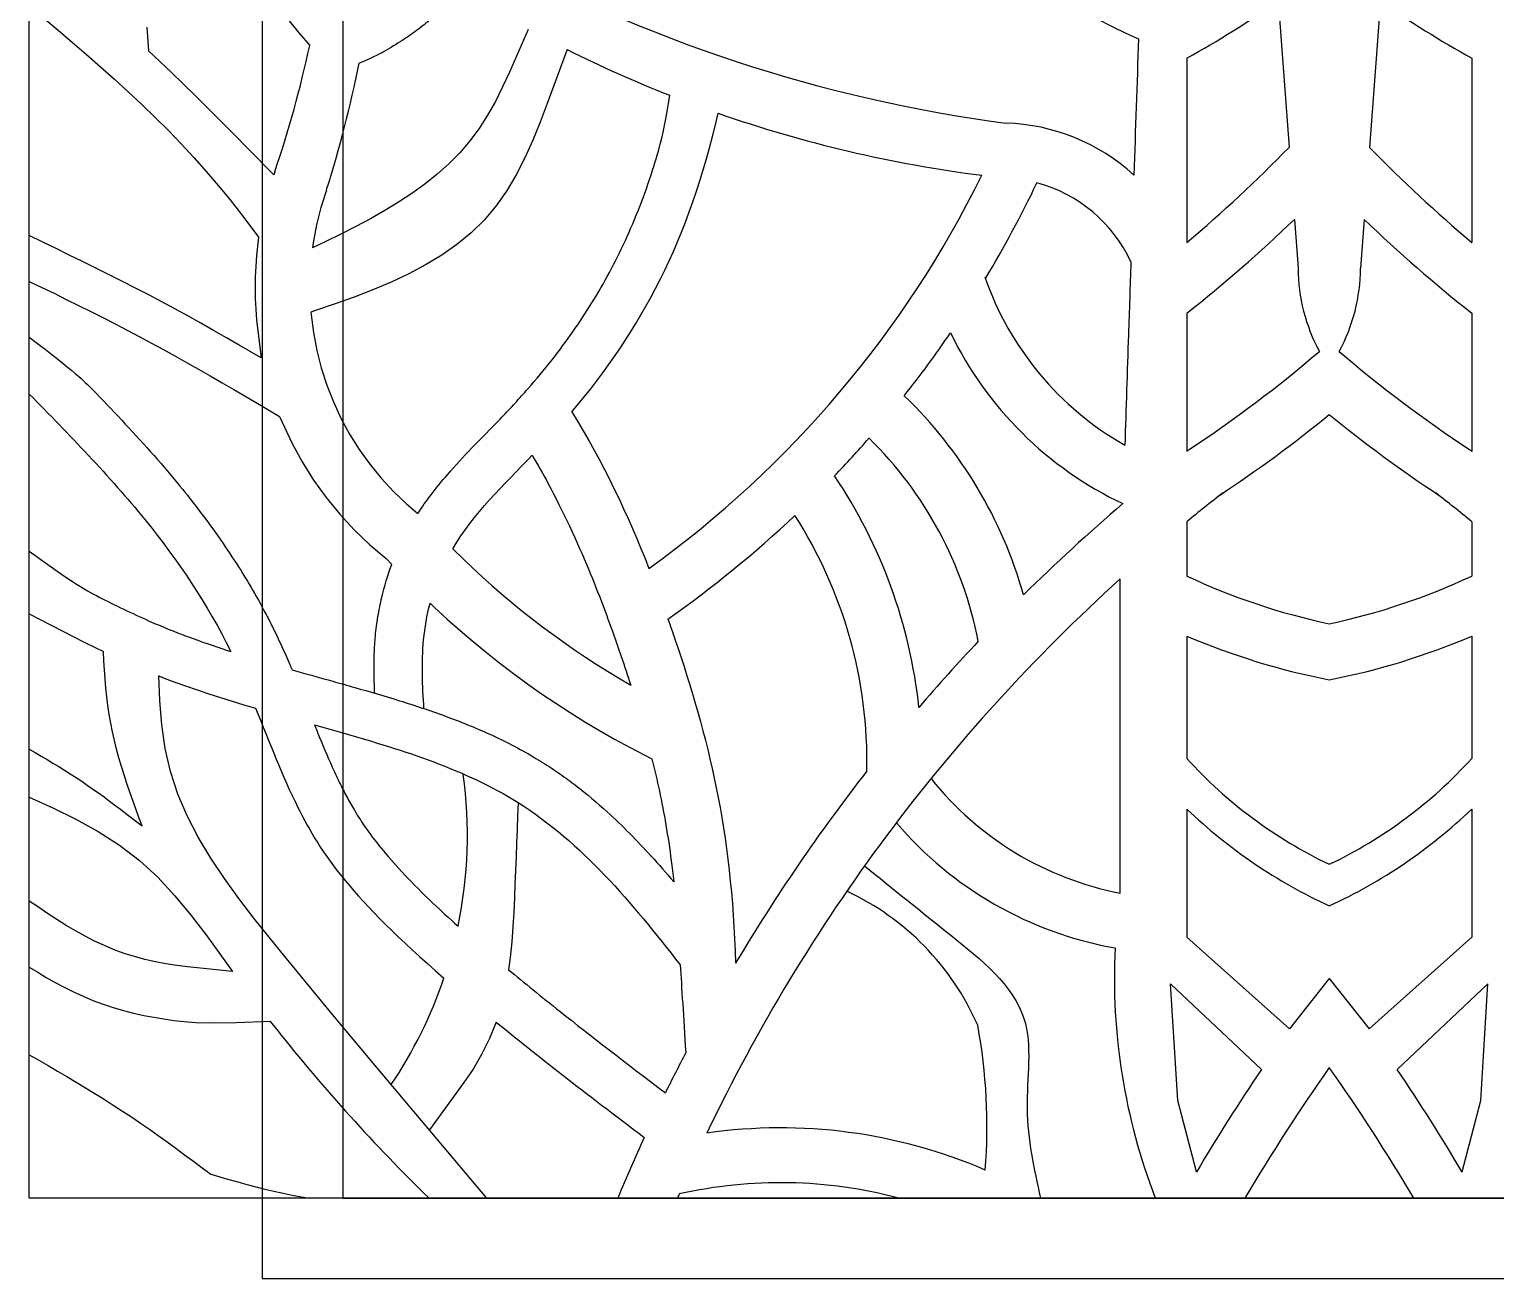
# Model space of a CAD drawing. Header units: millimetres. Extents: x 14385 to 129787, y 107826 to 186798.
# Drawn here: x 31256 to 32166, y 112191 to 112966 of the extents above; entities that cross this region are included whole.
import ezdxf

# ---------------------------------------------------------------- set-up
doc = ezdxf.new("R2010")
doc.units = ezdxf.units.MM
doc.header["$LTSCALE"] = 1000

msp = doc.modelspace()

# ---------------------------------------------------------------- linework, layer by layer
at = {"color": 251}
for p, q in [((31256, 112240.55), (31256, 115640.55)), ((32031.3, 112983.87), (32038.1, 112892.76)), ((32094.88, 112983.87), (32088.08, 112892.76)), ((32041.43, 112848.08), (32043.7, 112817.75)), ((32084.75, 112848.08), (32082.49, 112817.75)), ((31933.35, 112429.88), (31933.35, 112624.93)), ((31974.61, 112482.07), (31974.61, 112402.44)), ((32151.57, 112482.07), (32151.57, 112402.44)), ((32038.32, 112345.68), (31974.61, 112402.44)), ((32087.86, 112345.68), (32151.57, 112402.44)), ((31968.98, 112301.04), (31964.6, 112373.55)), ((31964.6, 112373.55), (32020.91, 112320.45)), ((32063.09, 112376.93), (32038.32, 112345.68)), ((32063.09, 112376.93), (32087.86, 112345.68)), ((32161.59, 112373.55), (32105.28, 112320.45)), ((32157.2, 112301.04), (32161.59, 112373.55)), ((31980.67, 112256.76), (31968.98, 112301.04)), ((32145.51, 112256.76), (32157.2, 112301.04)), ((32675.59, 112240.55), (31256, 112240.55)), ((31450.59, 112240.55), (32870.19, 112240.55))]:
    msp.add_line(p, q, dxfattribs=at)
at = {"color": 8}
msp.add_lwpolyline([(31400.59, 112190.55), (34050.59, 112190.55), (34050.59, 115690.55), (31400.59, 115690.55)], close=True, dxfattribs=at)
msp.add_lwpolyline([(32675.59, 112240.55), (32675.59, 115640.55), (31450.59, 115640.55), (31450.59, 112240.55), (32675.59, 112240.55)], dxfattribs=at)
at = {"color": 251}
for points in [[(31360.82, 113505.2), (31346.37, 113487.56), (31326.6, 113462.24), (31308.04, 113435.72), (31292.25, 113407.89), (31280.88, 113378.69), (31274.75, 113348.2), (31273.33, 113316.74), (31275.91, 113284.63), (31281.79, 113252.22), (31290.28, 113219.84), (31300.68, 113187.84), (31312.3, 113156.53), (31324.69, 113126.17), (31337.97, 113096.77), (31352.3, 113068.33), (31367.86, 113040.85), (31384.83, 113014.31), (31403.39, 112988.71), (31423.37, 112963.9), (31430.08, 112955.98)], [(31256, 112980.37), (31264.93, 112972.92), (31273.84, 112965.45), (31282.7, 112957.94), (31291.51, 112950.37), (31300.24, 112942.74), (31308.89, 112935.03), (31317.44, 112927.24), (31325.87, 112919.34), (31334.18, 112911.32), (31342.35, 112903.18), (31350.37, 112894.89), (31358.21, 112886.46), (31365.87, 112877.86), (31373.34, 112869.08), (31380.62, 112860.13), (31387.75, 112851.04), (31394.75, 112841.83), (31398.37, 112836.98)], [(31329.05, 112967.37), (31330, 112952.77), (31343.92, 112939.61), (31351.91, 112931.86), (31359.85, 112924.05), (31367.73, 112916.21), (31375.59, 112908.35), (31383.42, 112900.47), (31391.22, 112892.58), (31407.76, 112875.73)], [(31565.63, 112966.04), (31554.03, 112939.38), (31549.81, 112930.25), (31545.34, 112921.34), (31540.52, 112912.74), (31535.27, 112904.52), (31529.51, 112896.76), (31523.22, 112889.46), (31516.44, 112882.6), (31509.21, 112876.13), (31501.58, 112870.02), (31493.57, 112864.23), (31485.24, 112858.73), (31476.63, 112853.49), (31467.77, 112848.46), (31458.71, 112843.61), (31449.48, 112838.9), (31440.13, 112834.31), (31431.86, 112830.33)], [(31589.89, 112953.45), (31577.58, 112919.99), (31573.19, 112908.48), (31568.58, 112897.18), (31563.64, 112886.2), (31558.25, 112875.66), (31552.32, 112865.65), (31545.71, 112856.29), (31538.35, 112847.67), (31530.24, 112839.77), (31521.43, 112832.55), (31512.01, 112825.93), (31502.02, 112819.86), (31491.53, 112814.27), (31480.6, 112809.12), (31469.29, 112804.32), (31457.68, 112799.83), (31445.81, 112795.58), (31433.76, 112791.51), (31430.84, 112790.57)], [(31974.61, 112948.17), (31974.61, 112833.8)], [(32151.57, 112948.17), (32151.57, 112833.8)], [(31408.34, 112877.53), (31407.76, 112875.73)], [(31440.46, 112866.19), (31437.06, 112855.5), (31434.32, 112844.63), (31432.26, 112833.61), (31431.86, 112830.33)], [(31398.37, 112836.98), (31396.97, 112825.59), (31396.16, 112812.29), (31396.18, 112798.97), (31397.03, 112785.67), (31400.01, 112762.09), (31386.35, 112770.02), (31378.39, 112774.61), (31370.41, 112779.16), (31362.4, 112783.67), (31354.37, 112788.14), (31346.31, 112792.55), (31338.22, 112796.9), (31330.1, 112801.19), (31321.94, 112805.43), (31313.76, 112809.61), (31305.56, 112813.75), (31297.33, 112817.85), (31289.09, 112821.92), (31280.83, 112825.96), (31272.56, 112829.98), (31264.28, 112833.98), (31256, 112837.97)], [(31256, 112809.61), (31263.68, 112805.89), (31271.33, 112802.17), (31278.97, 112798.43), (31286.57, 112794.67), (31294.15, 112790.89), (31301.7, 112787.08), (31309.21, 112783.24), (31316.68, 112779.37), (31324.12, 112775.46), (31331.52, 112771.5), (31338.9, 112767.49), (31346.26, 112763.42), (31353.62, 112759.3), (31360.97, 112755.13), (31368.32, 112750.92), (31375.68, 112746.68), (31383.03, 112742.4), (31390.4, 112738.09), (31397.78, 112733.77), (31411.37, 112725.79), (31419.06, 112709.27), (31425.42, 112697.57), (31432.5, 112686.28), (31440.26, 112675.44), (31448.68, 112665.12), (31457.72, 112655.33), (31467.35, 112646.12), (31477.54, 112637.53)], [(31430.84, 112790.57), (31430.95, 112788.89), (31432.35, 112777.76), (31434.44, 112766.75), (31437.21, 112755.88), (31440.65, 112745.21), (31444.75, 112734.77), (31449.48, 112724.61), (31454.83, 112714.75), (31460.79, 112705.25), (31467.32, 112696.14), (31474.4, 112687.45), (31482.01, 112679.21), (31490.12, 112671.47), (31497.17, 112665.51)], [(31974.61, 112789.86), (31974.61, 112704.03)], [(32151.57, 112789.86), (32151.57, 112704.03)], [(31974.61, 112660.43), (31974.61, 112626.7)], [(32151.57, 112660.43), (32151.57, 112626.7)], [(31518.88, 112643.64), (31519.51, 112643.01), (31525.31, 112637.33), (31531.2, 112631.74), (31537.17, 112626.24), (31543.22, 112620.83), (31549.36, 112615.51), (31555.58, 112610.28), (31561.87, 112605.15), (31568.24, 112600.12), (31574.69, 112595.18), (31581.21, 112590.34), (31587.8, 112585.61), (31594.47, 112580.97), (31601.2, 112576.43), (31608, 112572), (31614.87, 112567.67), (31621.81, 112563.44), (31629.42, 112558.96)], [(31477.54, 112637.53), (31481.02, 112633.81)], [(31504.84, 112609.8), (31507.57, 112607.19), (31515.43, 112599.96), (31523.42, 112592.89), (31531.55, 112585.96), (31539.8, 112579.19), (31548.18, 112572.57), (31556.68, 112566.11), (31565.3, 112559.81), (31574.03, 112553.67), (31582.88, 112547.7), (31591.84, 112541.9), (31600.91, 112536.26), (31610.08, 112530.8), (31619.35, 112525.51), (31628.72, 112520.39), (31638.18, 112515.45), (31642.57, 112513.26)], [(31256, 112603.32), (31262.78, 112599.73), (31269.58, 112596.16), (31276.38, 112592.62), (31283.19, 112589.11), (31290.02, 112585.65), (31296.88, 112582.25), (31302.01, 112579.77)], [(31974.61, 112589.39), (31974.61, 112513.5)], [(32151.57, 112589.39), (32151.57, 112513.5)], [(31256, 112519.15), (31259.68, 112517.05), (31263.35, 112514.94), (31267.01, 112512.8), (31270.65, 112510.63), (31274.27, 112508.44), (31277.87, 112506.21), (31281.44, 112503.94), (31284.99, 112501.64), (31288.51, 112499.29), (31292.01, 112496.9), (31295.48, 112494.48), (31298.93, 112492.03), (31302.36, 112489.55), (31305.78, 112487.04), (31309.18, 112484.51), (31312.56, 112481.96), (31315.94, 112479.39), (31319.3, 112476.8), (31322.66, 112474.2), (31326.01, 112471.6), (31324.04, 112476.84), (31322.1, 112482.09), (31320.19, 112487.35), (31318.34, 112492.62), (31316.54, 112497.9), (31314.81, 112503.19), (31313.16, 112508.5), (31311.61, 112513.83), (31310.16, 112519.18), (31308.82, 112524.55), (31307.61, 112529.95), (31306.54, 112535.37), (31305.61, 112540.82), (31304.81, 112546.3), (31304.15, 112551.81), (31303.58, 112557.33), (31303.11, 112562.88), (31302.7, 112568.43), (31302.34, 112574), (31302.01, 112579.77)], [(31540.14, 112240.55), (31471.82, 112321.61), (31462.27, 112332.95), (31452.72, 112344.34), (31443.18, 112355.77), (31433.63, 112367.28), (31424.08, 112378.89), (31414.53, 112390.6), (31404.98, 112402.44), (31395.46, 112414.42), (31386.11, 112426.59), (31377.12, 112438.98), (31368.65, 112451.61), (31360.89, 112464.52), (31354.01, 112477.75), (31348.19, 112491.33), (31343.61, 112505.3), (31340.38, 112519.67), (31338.31, 112534.38), (31337.11, 112549.35), (31336.47, 112564.67), (31338.69, 112563.79), (31345.8, 112561.11), (31352.95, 112558.52), (31360.13, 112556.03), (31367.35, 112553.62), (31374.6, 112551.28), (31381.88, 112549.01), (31389.19, 112546.79), (31396.52, 112544.61)], [(31256, 112489.41), (31270.6, 112482.76), (31284.9, 112475.73), (31298.73, 112468.12), (31311.91, 112459.72), (31324.27, 112450.29), (31335.71, 112439.74), (31346.38, 112428.23), (31356.44, 112416.01), (31366.1, 112403.31), (31382.17, 112381.24), (31354.21, 112384.15), (31347.49, 112385.01), (31340.83, 112386.04), (31334.23, 112387.28), (31327.72, 112388.74), (31321.29, 112390.45), (31314.95, 112392.43), (31308.72, 112394.71), (31302.59, 112397.27), (31296.54, 112400.09), (31290.58, 112403.15), (31284.69, 112406.42), (31278.86, 112409.87), (31273.09, 112413.48), (31267.36, 112417.21), (31261.67, 112421.05), (31256, 112424.95)], [(31559.41, 112486.11), (31559.11, 112477.74), (31558.8, 112469.35), (31558.49, 112460.93), (31558.18, 112452.47), (31557.85, 112443.98), (31557.51, 112435.44), (31557.15, 112426.84), (31556.76, 112418.04), (31556.26, 112408.95), (31555.58, 112399.59), (31554.61, 112389.98), (31553.56, 112382.33)], [(31256, 112383.97), (31261.21, 112380.73), (31266.55, 112377.56), (31272.03, 112374.46), (31277.65, 112371.46), (31283.42, 112368.59), (31289.36, 112365.87), (31295.46, 112363.31), (31301.74, 112360.96), (31308.09, 112358.85), (31314.43, 112356.99), (31320.76, 112355.38), (31327.06, 112353.98), (31333.33, 112352.77), (31339.57, 112351.74), (31345.76, 112350.86), (31352, 112350.13), (31359.38, 112349.61), (31369.6, 112349.4), (31384.35, 112349.62), (31405.37, 112350.39), (31409.65, 112345.11)], [(31545.8, 112349.86), (31545.78, 112349.79), (31541.7, 112339.54), (31536.82, 112329.7), (31531.48, 112320.63), (31525.86, 112312.22), (31504.43, 112282.92)], [(31256, 112329.59), (31261.85, 112326.2), (31267.69, 112322.8), (31273.52, 112319.39), (31279.34, 112315.95), (31285.14, 112312.49), (31290.92, 112308.99), (31296.68, 112305.47), (31302.41, 112301.9), (31308.11, 112298.28), (31313.78, 112294.62), (31319.41, 112290.9), (31325, 112287.12), (31330.55, 112283.29), (31336.06, 112279.39), (31341.55, 112275.45), (31347, 112271.48), (31352.44, 112267.47), (31357.86, 112263.43), (31363.27, 112259.38), (31368.67, 112255.33)], [(31368.67, 112255.33), (31374.26, 112253.72), (31379.85, 112252.13), (31385.44, 112250.57), (31391.03, 112249.04), (31396.64, 112247.57), (31402.25, 112246.16), (31407.88, 112244.83), (31413.52, 112243.59), (31419.18, 112242.45), (31424.85, 112241.43), (31430.43, 112240.55)]]:
    msp.add_lwpolyline(points, dxfattribs=at)
for centre, radius, start, end in [((31981.38, 113816), 915.9, 240.99576, 262.53232), ((32052.59, 113214.6), 276.34, 229.67227, 247.00348), ((31707.9, 113434.61), 554.76, 298.73525, 305.65859), ((32418.28, 113434.61), 554.76, 234.34141, 241.26475), ((30729.75, 113107.87), 716.62, 341.25147, 347.76318), ((31948.86, 113674.57), 805.53, 243.53629, 248.50042), ((30716.38, 113094.62), 759.27, 342.52243, 348.63039), ((31948.86, 113674.57), 805.53, 250.77567, 262.76333), ((31858.25, 112783.9), 124.04, 47.68226, 88.106), ((31409.96, 113505.43), 877.46, 310.05415, 315.71426), ((32716.22, 113505.43), 877.46, 224.28574, 229.94585), ((31255.7, 113167.06), 659.64, 305.70988, 333.76448), ((31251.67, 113171.43), 697.97, 328.94244, 334.48638), ((31858.25, 112783.9), 89.97, 24.7929, 74.96894), ((31409.96, 113505.43), 911.52, 308.27675, 313.84969), ((32716.22, 113505.43), 911.52, 226.15031, 231.72325), ((32152.76, 112818.28), 109.07, 180.28001, 208.56464), ((31973.42, 112818.28), 109.07, 331.43536, 359.71999), ((32031.81, 112875.92), 193.37, 199.19618, 240.33656), ((31251.67, 113171.43), 697.97, 321.66856, 325.65235), ((32031.83, 112876.42), 226.57, 205.85298, 244.67051), ((31521.47, 113392.62), 824.16, 303.47833, 310.52266), ((32604.71, 113392.62), 824.16, 229.47734, 236.52167), ((31608.53, 112540.21), 275.11, 15.77342, 46.13044), ((31521.47, 113392.62), 858.23, 303.47833, 309.13046), ((32604.71, 113392.62), 858.23, 230.86954, 236.52167), ((31251.67, 113171.43), 697.97, 316.25897, 318.86338), ((31608.53, 112540.21), 241.04, 10.99271, 45.54469), ((32677.37, 111802.01), 1143.46, 127.82773, 127.9221), ((31448.81, 111802.01), 1143.46, 52.0779, 52.17227), ((31492.38, 112511.39), 317.73, 6.09817, 33.95356), ((32677.37, 111802.01), 1143.46, 130.49033, 134.68513), ((32677.37, 111802.01), 1109.4, 127.82773, 129.30604), ((31448.81, 111802.01), 1109.4, 50.69396, 52.17227), ((31251.67, 113171.43), 697.97, 305.04545, 313.4046), ((31492.38, 112511.39), 283.66, 358.82633, 32.62812), ((32677.37, 111802.01), 1109.4, 132.11781, 154.42704), ((32147.49, 112995.93), 407.7, 244.91095, 258.05322), ((31978.7, 112995.93), 407.7, 281.94678, 295.08905), ((32147.49, 112995.93), 441.77, 246.96291, 258.98653), ((31978.7, 112995.93), 441.77, 281.01347, 293.03709), ((32677.37, 111802.01), 1143.46, 136.70324, 139.46624), ((32184.9, 112704.13), 283.83, 222.19291, 244.58637), ((31941.29, 112704.13), 283.83, 295.41363, 317.80709), ((31251.51, 112465.63), 276.45, 348.24896, 7.87808), ((32677.37, 111802.01), 1143.46, 142.02655, 149.2715), ((31970.82, 112624.59), 198.28, 218.5825, 259.10669), ((32198.31, 112716.03), 323.69, 226.28424, 245.30842), ((31927.88, 112716.03), 323.69, 294.69158, 313.71576), ((31970.82, 112624.59), 232.35, 220.55573, 259.91185), ((31694.11, 112281.93), 164.48, 23.60786, 65.03072), ((32309.72, 112377.02), 380.06, 177.16376, 201.04419), ((31251.51, 112465.63), 276.45, 326.00534, 341.31664), ((32271.18, 113029.04), 1100, 218.44432, 225.79179), ((31505.65, 112285.09), 344.91, 355.48591, 10.47557), ((32677.37, 111802.01), 1143.46, 152.45323, 153.85392), ((33095.56, 111597.01), 1295.47, 146.05217, 149.38462), ((33095.56, 111597.01), 1261.4, 144.93563, 149.32447), ((31030.63, 111597.01), 1261.4, 30.67553, 35.06437), ((31030.63, 111597.01), 1295.47, 30.61538, 33.94783), ((32677.37, 111802.01), 1143.46, 155.38878, 157.44841), ((31722.4, 111963.15), 321.02, 66.67743, 98.19225), ((32677.37, 111802.01), 1109.4, 156.57169, 156.7158), ((31722.4, 111963.15), 286.96, 75.17297, 102.67502)]:
    msp.add_arc(centre, radius, start, end, dxfattribs=at)
for points, knots in [([(31522.46, 112991.15), (31518.84, 112986.38), (31514.86, 112981.74), (31508.57, 112975.44), (31506.59, 112973.58), (31503.76, 112971.11), (31502.99, 112970.45), (31501.45, 112969.17), (31500.68, 112968.54), (31498.36, 112966.71), (31496.83, 112965.55), (31492.25, 112962.22), (31489.24, 112960.22), (31482.2, 112955.74), (31478.25, 112953.42), (31474.1, 112951), (31466.52, 112947.55), (31460.75, 112944.94)], [319.271901, 319.271901, 319.271901, 319.271901, 327.269915, 327.269915, 330.729864, 330.729864, 332.014647, 332.014647, 333.29943, 333.29943, 335.868996, 335.868996, 341.008129, 341.008129, 348.24553, 348.24553, 349.154153, 349.154153, 349.154153, 349.154153]), ([(31497.17, 112665.51), (31499.83, 112669.57), (31502.6, 112673.45), (31508.74, 112681.51), (31512.14, 112685.64), (31520.55, 112695.36), (31525.6, 112700.78), (31535.55, 112711.15), (31540.45, 112716.11), (31546.53, 112722.35), (31547.92, 112723.79), (31550.7, 112726.68), (31552.09, 112728.15), (31554.85, 112731.08), (31556.22, 112732.55), (31560.28, 112736.97), (31562.94, 112739.93), (31570.74, 112748.84), (31575.73, 112754.83), (31589.47, 112772.31), (31597.71, 112784.02), (31612.86, 112808.53), (31619.76, 112821.34), (31632.31, 112848.6), (31637.95, 112863.05), (31646.92, 112890.81), (31650.48, 112903.7), (31653.64, 112925.09)], [112.997665, 112.997665, 112.997665, 112.997665, 125.246383, 125.246383, 139.44726, 139.44726, 160.046357, 160.046357, 180.645455, 180.645455, 186.849292, 186.849292, 193.307614, 193.307614, 199.765935, 199.765935, 212.682577, 212.682577, 238.515863, 238.515863, 286.889998, 286.889998, 335.264133, 335.264133, 383.638268, 383.638268, 421.695985, 421.695985, 421.695985, 421.695985]), ([(31939.92, 112821.63), (31939.41, 112806.57), (31938.13, 112768.66), (31936.87, 112730.75), (31936.11, 112707.89)], [138.670217, 138.670217, 138.670217, 138.670217, 183.87244, 252.471643, 252.471643, 252.471643, 252.471643]), ([(31256, 112774.92), (31284.99, 112752.91), (31290.07, 112747.72), (31307.29, 112729.98), (31319.44, 112717.18), (31336.92, 112697.5), (31342.47, 112691.04), (31352.07, 112679.38), (31356.17, 112674.24), (31364.2, 112663.8), (31368.13, 112658.49), (31379.64, 112642.28), (31386.93, 112631.11), (31396.75, 112614.38), (31399.68, 112609.13), (31404.02, 112600.94), (31405.49, 112598.06), (31407.91, 112593.2), (31408.87, 112591.24), (31410.74, 112587.32), (31411.65, 112585.36), (31414.34, 112579.49), (31416.07, 112575.59), (31418.2, 112570.63), (31418.65, 112569.56), (31419.11, 112568.49)], [3.581152, 3.581152, 3.581152, 3.581152, 25.209307, 25.209307, 76.792798, 76.792798, 101.224845, 101.224845, 119.862982, 119.862982, 138.501119, 138.501119, 175.777393, 175.777393, 192.477596, 192.477596, 201.431979, 201.431979, 207.461426, 207.461426, 213.490874, 213.490874, 225.549768, 225.549768, 228.8784, 228.8784, 228.8784, 228.8784]), ([(31256, 112739.63), (31280.73, 112714.41), (31328.28, 112665.93), (31366.69, 112609.15), (31381.03, 112579.88)], [0, 0, 0, 0, 105.896954, 203.57238, 203.57238, 203.57238, 203.57238]), ([(31568.23, 112701.64), (31571.6, 112695.96), (31574.84, 112690.2), (31587.35, 112666.94), (31595.72, 112648.91), (31606.32, 112623.33), (31609.22, 112616), (31614.21, 112602.87), (31616.34, 112597.08), (31620.15, 112586.43), (31621.85, 112581.56), (31625.55, 112570.74), (31627.52, 112564.84), (31629.42, 112558.96)], [16.206188, 16.206188, 16.206188, 16.206188, 37.333723, 37.333723, 100.65948, 100.65948, 125.896125, 125.896125, 145.735701, 145.735701, 162.394883, 162.394883, 182.818515, 182.818515, 182.818515, 182.818515]), ([(31256, 112642.17), (31283.11, 112622.02), (31292.12, 112617.29), (31311.42, 112607.55), (31321.69, 112602.6), (31335.71, 112596.48), (31339.46, 112594.9), (31347.07, 112591.84), (31350.91, 112590.36), (31362.53, 112586.03), (31370.42, 112583.32), (31379.3, 112580.43), (31380.16, 112580.15), (31381.03, 112579.88)], [4.93174, 4.93174, 4.93174, 4.93174, 35.857325, 35.857325, 71.71465, 71.71465, 84.917544, 84.917544, 98.120437, 98.120437, 124.526225, 124.526225, 127.368002, 127.368002, 127.368002, 127.368002]), ([(31470.43, 112553.96), (31470.39, 112554.81), (31470.35, 112555.67), (31470.04, 112562.85), (31469.91, 112569.4), (31470.16, 112578.89), (31470.28, 112581.64), (31470.58, 112586.09), (31470.71, 112587.76), (31471.06, 112591.46), (31471.29, 112593.47), (31471.81, 112597.49), (31472.1, 112599.5), (31473.09, 112605.5), (31473.89, 112609.5), (31476.46, 112620.34), (31478.52, 112627.14), (31481.02, 112633.81)], [15.204752, 15.204752, 15.204752, 15.204752, 17.599585, 17.599585, 35.199171, 35.199171, 42.233601, 42.233601, 46.450238, 46.450238, 51.459036, 51.459036, 56.467833, 56.467833, 66.485428, 66.485428, 83.847275, 83.847275, 83.847275, 83.847275]), ([(31501.02, 112544.4), (31500.12, 112558.63), (31499.01, 112580.5), (31502.88, 112602.34), (31504.84, 112609.8)], [4.214244, 4.214244, 4.214244, 4.214244, 46.876756, 69.822539, 69.822539, 69.822539, 69.822539]), ([(31652.46, 112600), (31653.95, 112595.8), (31676.47, 112530.98), (31692.1, 112469.15), (31694.45, 112386.29)], [149.133524, 149.133524, 149.133524, 149.133524, 163.060339, 364.51412, 364.51412, 364.51412, 364.51412]), ([(31419.11, 112568.49), (31420.1, 112568.21), (31421.1, 112567.92), (31429.45, 112565.56), (31436.87, 112563.49), (31448.91, 112560.12), (31453.47, 112558.83), (31467.23, 112554.91), (31476.53, 112552.21), (31495.24, 112546.38), (31504.65, 112543.27), (31523.39, 112536.4), (31532.73, 112532.65), (31551.18, 112524.24), (31560.29, 112519.58), (31571.02, 112513.25), (31572.84, 112512.14), (31578.28, 112508.74), (31581.84, 112506.39), (31588.79, 112501.53), (31592.2, 112499.03), (31602.2, 112491.33), (31608.59, 112485.94), (31624.37, 112471.59), (31633.43, 112462.36), (31646.84, 112447.6), (31651.49, 112442.27), (31656.05, 112436.88)], [168.095381, 168.095381, 168.095381, 168.095381, 171.230088, 171.230088, 194.246583, 194.246583, 208.194873, 208.194873, 236.091451, 236.091451, 263.98803, 263.98803, 291.884609, 291.884609, 319.781188, 319.781188, 325.538834, 325.538834, 337.054126, 337.054126, 348.569418, 348.569418, 371.600003, 371.600003, 407.651729, 407.651729, 427.587598, 427.587598, 427.587598, 427.587598]), ([(31396.52, 112544.61), (31404.97, 112523.85), (31424.59, 112471.96), (31456.18, 112426.74), (31513.39, 112377.07)], [242.017988, 242.017988, 242.017988, 242.017988, 309.076704, 407.90495, 407.90495, 407.90495, 407.90495]), ([(31433.04, 112534.25), (31434.09, 112531.65), (31435.13, 112529.08), (31439.15, 112519.32), (31442.14, 112512.31), (31446.37, 112503.12), (31447.51, 112500.71), (31449.39, 112496.86), (31450.12, 112495.4), (31451.59, 112492.51), (31452.33, 112491.09), (31454.59, 112486.86), (31456.15, 112484.09), (31460.17, 112477.36), (31462.73, 112473.4), (31468.61, 112465.09), (31471.93, 112460.75), (31479.65, 112451.44), (31484.05, 112446.47), (31494.23, 112435.72), (31500.01, 112429.93), (31511.36, 112419.14), (31516.52, 112414.38), (31522.16, 112409.33)], [265.254101, 265.254101, 265.254101, 265.254101, 273.785347, 273.785347, 297.903136, 297.903136, 306.625423, 306.625423, 312.056755, 312.056755, 317.488087, 317.488087, 328.350751, 328.350751, 343.776811, 343.776811, 359.20287, 359.20287, 374.62893, 374.62893, 390.054989, 390.054989, 401.125003, 401.125003, 401.125003, 401.125003]), ([(31433.04, 112534.25), (31438.88, 112532.61), (31482.73, 112520.3), (31573.63, 112491.86), (31629.99, 112423.97), (31660.05, 112385.35)], [190.704414, 190.704414, 190.704414, 190.704414, 208.740341, 325.812295, 468.592794, 468.592794, 468.592794, 468.592794]), ([(31642.57, 112513.26), (31644.21, 112506.69), (31645.74, 112500.06), (31650.09, 112479.48), (31652.56, 112465.17), (31655.05, 112445.94), (31655.54, 112441.84), (31656.05, 112436.88)], [235.747302, 235.747302, 235.747302, 235.747302, 258.283575, 258.283575, 304.44188, 304.44188, 316.704558, 316.704558, 316.704558, 316.704558]), ([(31553.56, 112382.33), (31563.22, 112374.3), (31573.84, 112365.68), (31604.39, 112341.41), (31626.04, 112324.68), (31650.92, 112305.89)], [419.116707, 419.116707, 419.116707, 419.116707, 433.793064, 433.793064, 457.503955, 457.503955, 457.503955, 457.503955])]:
    msp.add_open_spline(points, degree=3, knots=knots, dxfattribs=at)
for points in [[(31944.63, 112960.22), (31943.67, 112932.02), (31942.71, 112903.82), (31941.75, 112875.62)], [(31592.81, 112728.59), (31635.69, 112779), (31666.03, 112835.59), (31683.62, 112913.96)], [(31592.81, 112728.59), (31612.24, 112697.4), (31627.7, 112664.43), (31640.72, 112631.45)], [(31518.88, 112643.64), (31531.77, 112665.39), (31550.57, 112683.42), (31568.23, 112701.64)], [(31660.05, 112385.35), (31661.01, 112371.06), (31662.14, 112353.31), (31663.54, 112330.83)], [(31545.8, 112349.86), (31570.61, 112329.61), (31600.79, 112306.09), (31637.79, 112278.22)]]:
    msp.add_open_spline(points, degree=3, dxfattribs=at)
msp.add_spline([(31774.57, 112446.77), (31828.12, 112403.73), (31873.48, 112352.14), (31875.46, 112296.05), (31883.77, 112240.55)], degree=3, dxfattribs=at)

doc.saveas('drawing.dxf')
